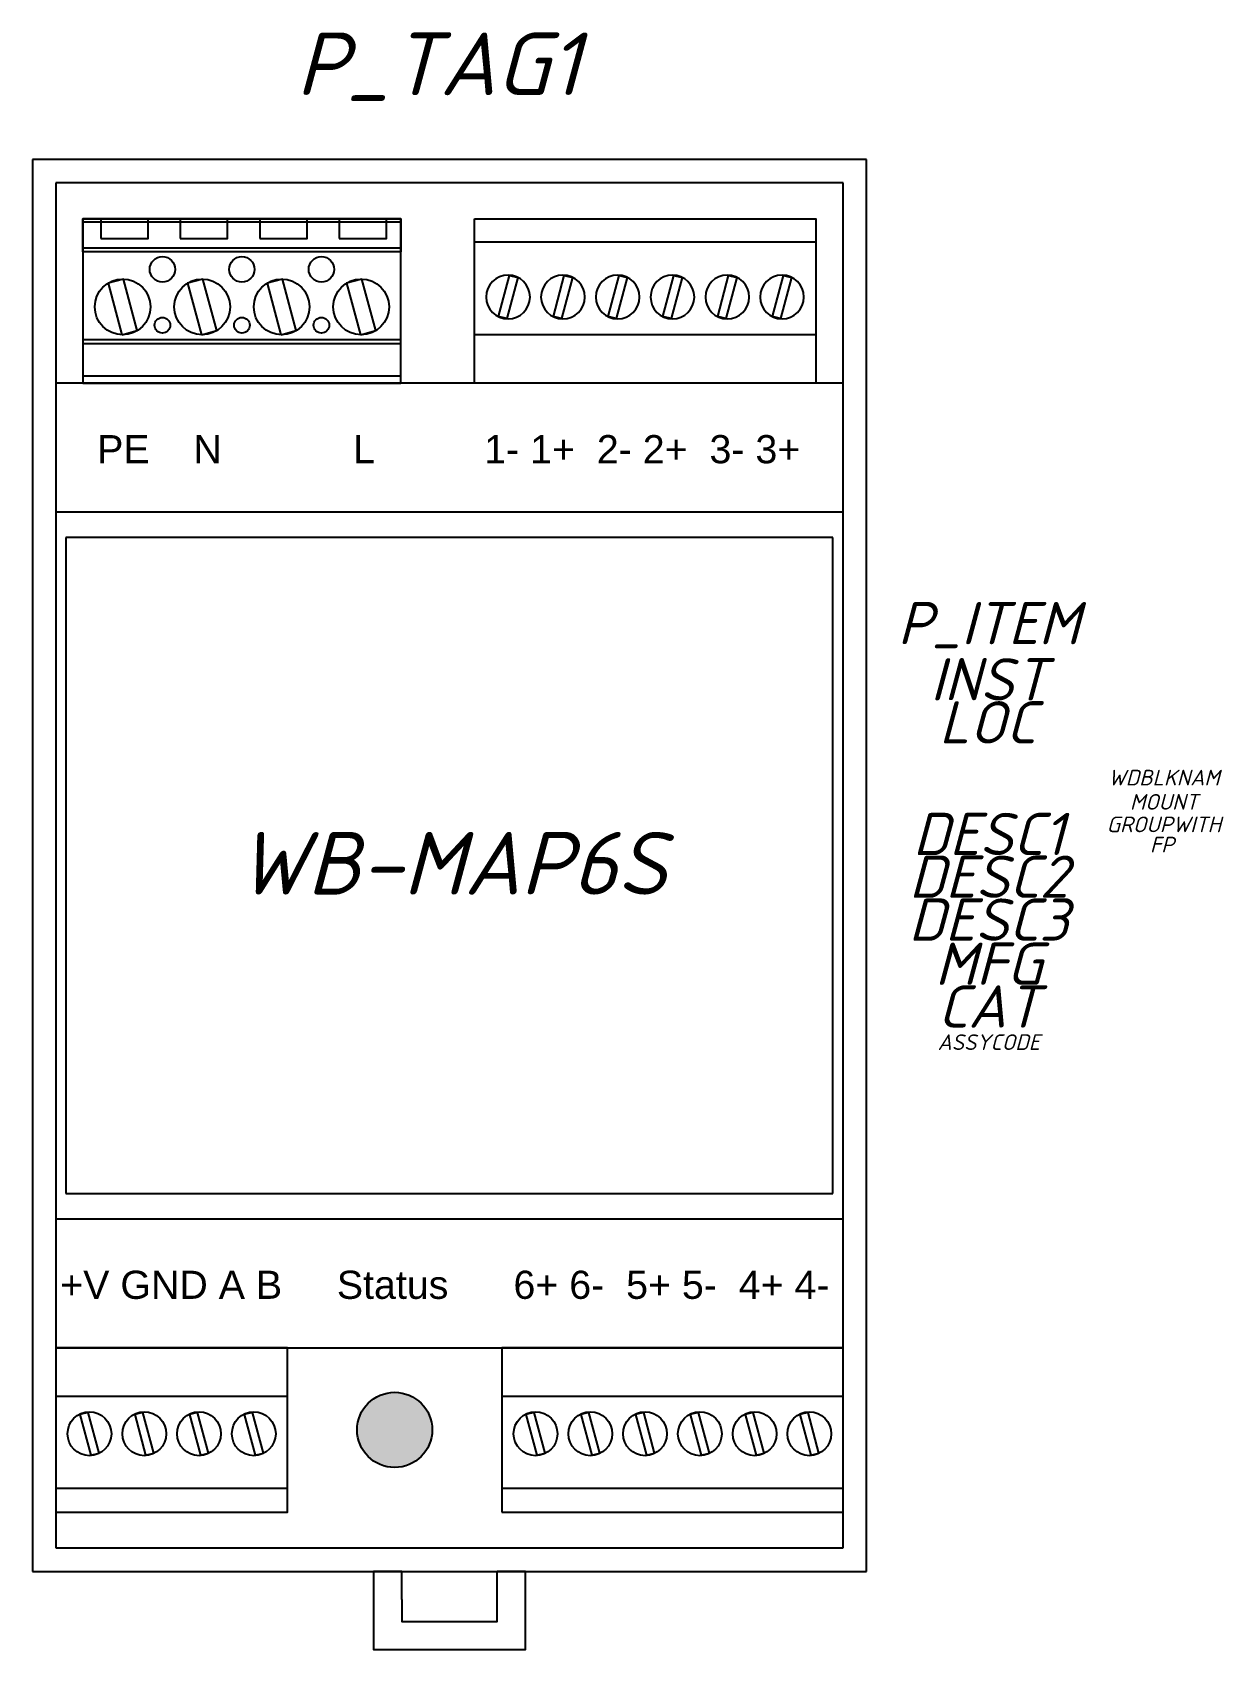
# Model space of a CAD drawing. Header units: millimetres. Extents: x 0 to 76, y -28 to 76.
import ezdxf
from ezdxf.enums import TextEntityAlignment as Align

# ---------------------------------------------------------------- set-up
doc = ezdxf.new("R2010")
doc.units = ezdxf.units.MM
doc.header["$LTSCALE"] = 6
doc.layers.add('Винты', color=8, linetype='Continuous')
doc.layers.add('Клеммники', color=125, linetype='Continuous')
doc.styles.add('WD_IEC', font='isocpeui.ttf', dxfattribs={"height": 2.5})
doc.styles.add('Подписи к клеммникам', font='arial.ttf', dxfattribs={"height": 1.8})

# ---------------------------------------------------------------- blocks, each defined once
blk = doc.blocks.new('*U0')
at = {"layer": 'Винты'}
blk.add_lwpolyline([(0.09, -1.37), (0.61, -1.24), (-0.09, 1.37), (-0.61, 1.24)], close=True, dxfattribs=at)
blk.add_circle((0, 0), 1.4, dxfattribs=at)
blk = doc.blocks.new('*U1')
at = {"layer": 'Клеммники', "color": 0, "linetype": 'ByBlock', "lineweight": -2, "transparency": 16777216}
for p in [(0, 0), (3.5, 0), (7, 0), (10.5, 0), (14, 0), (17.5, 0)]:
    blk.add_blockref('*U0', p, dxfattribs=at)
blk = doc.blocks.new('*U4')
at = {"layer": 'Винты'}
blk.add_lwpolyline([(-0.05, -1.78), (0.93, -1.51), (0.05, 1.78), (-0.93, 1.51)], close=True, dxfattribs=at)
blk.add_circle((0, 0), 1.78, dxfattribs=at)
blk = doc.blocks.new('*U5')
at = {"layer": 'Винты', "color": 0, "linetype": 'ByBlock', "lineweight": -2, "transparency": 16777216}
for p in [(0, 0), (5.08, 0), (10.16, 0), (15.24, 0)]:
    blk.add_blockref('*U4', p, dxfattribs=at)
blk = doc.blocks.new('*U6')
at = {"layer": 'Клеммники'}
blk.add_circle((0, 0), 0.81, dxfattribs=at)
blk = doc.blocks.new('*U7')
at = {"layer": 'Клеммники', "color": 0, "linetype": 'ByBlock', "lineweight": -2, "transparency": 16777216}
for p in [(0, 0), (5.08, 0), (10.16, 0)]:
    blk.add_blockref('*U6', p, dxfattribs=at)
blk = doc.blocks.new('*U8')
at = {"layer": 'Клеммники'}
blk.add_circle((0, 0), 0.5, dxfattribs=at)
blk = doc.blocks.new('*U9')
at = {"layer": 'Клеммники', "color": 0, "linetype": 'ByBlock', "lineweight": -2, "transparency": 16777216}
for p in [(0, 0), (5.08, 0), (10.16, 0)]:
    blk.add_blockref('*U8', p, dxfattribs=at)
blk = doc.blocks.new('*U10')
at = {"layer": 'Клеммники'}
blk.add_lwpolyline([(-1.51, -0.63), (1.51, -0.63), (1.51, 0.63), (-1.51, 0.63)], close=True, dxfattribs=at)
blk = doc.blocks.new('*U11')
at = {"layer": 'Клеммники', "color": 0, "linetype": 'ByBlock', "lineweight": -2, "transparency": 16777216}
for p in [(0, 0), (5.08, 0), (10.16, 0), (15.24, 0)]:
    blk.add_blockref('*U10', p, dxfattribs=at)
blk = doc.blocks.new('*U2')
at = {"layer": 'Винты'}
blk.add_lwpolyline([(0.09, -1.37), (0.61, -1.24), (-0.09, 1.37), (-0.61, 1.24)], close=True, dxfattribs=at)
blk.add_circle((0, 0), 1.4, dxfattribs=at)
blk = doc.blocks.new('*U3')
at = {"layer": 'Клеммники', "color": 0, "linetype": 'ByBlock', "lineweight": -2, "transparency": 16777216}
for p in [(0, 0), (3.5, 0), (7, 0), (10.5, 0)]:
    blk.add_blockref('*U2', p, dxfattribs=at)

msp = doc.modelspace()

# ---------------------------------------------------------------- hatches: boundary and pattern name
at = {"true_color": 0x136734}
h = msp.add_hatch(color=116, dxfattribs=at)
h.dxf.hatch_style = 1
h.paths.add_polyline_path([(25.55, -13.49, 1), (20.75, -13.49, 1)])

# ---------------------------------------------------------------- linework, layer by layer
for p, q in [((53.3, 67.67), (0, 67.67)), ((0, 67.67), (0, -22.53)), ((53.3, -22.53), (53.3, 67.67)), ((51.8, 66.17), (1.5, 66.17)), ((1.5, 66.17), (1.5, -21.03)), ((51.8, -21.03), (51.8, 66.17)), ((51.8, 53.38), (1.5, 53.38)), ((53.3, -8.24), (53.3, 53.38)), ((51.8, 45.14), (1.5, 45.14)), ((51.15, 43.52), (2.15, 43.52)), ((2.15, 43.52), (2.15, 1.62)), ((51.15, 1.62), (51.15, 43.52)), ((2.15, 1.62), (51.15, 1.62)), ((1.5, 0), (51.8, 0)), ((53.3, 0), (53.3, 0)), ((1.5, -8.24), (1.5, -8.24)), ((1.5, -8.24), (51.8, -8.24)), ((1.5, -21.03), (51.8, -21.03)), ((0, -22.53), (53.3, -22.53)), ((23.6, -24.33), (23.6, -22.53)), ((29.7, -24.33), (29.7, -22.53))]:
    msp.add_line(p, q)
for points in [[(3.23, 53.38), (23.55, 53.38), (23.55, 63.88), (3.23, 63.88)], [(3.23, 63.88), (23.55, 63.88), (23.55, 63.66), (3.23, 63.66)], [(3.23, 63.88), (23.55, 63.88), (23.55, 62), (3.23, 62)], [(3.23, 63.88), (23.55, 63.88), (23.55, 61.76), (3.23, 61.76)], [(28.25, 63.88), (50.05, 63.88), (50.05, 53.38), (28.25, 53.38)], [(28.25, 63.88), (50.05, 63.88), (50.05, 62.38), (28.25, 62.38)], [(3.23, 53.38), (23.55, 53.38), (23.55, 56.14), (3.23, 56.14)], [(3.23, 53.38), (23.55, 53.38), (23.55, 55.9), (3.23, 55.9)], [(28.25, 56.48), (50.05, 56.48), (50.05, 53.38), (28.25, 53.38)], [(3.23, 53.38), (23.55, 53.38), (23.55, 53.83), (3.23, 53.83)], [(1.5, -18.74), (16.3, -18.74), (16.3, -8.24), (1.5, -8.24)], [(1.5, -11.34), (16.3, -11.34), (16.3, -8.24), (1.5, -8.24)], [(30, -18.74), (51.8, -18.74), (51.8, -8.24), (30, -8.24)], [(30, -11.34), (51.8, -11.34), (51.8, -8.24), (30, -8.24)], [(1.5, -18.74), (16.3, -18.74), (16.3, -17.24), (1.5, -17.24)], [(30, -18.74), (51.8, -18.74), (51.8, -17.24), (30, -17.24)]]:
    msp.add_lwpolyline(points, close=True)
for points in [[(0, 45.14), (0, 45.14), (0, 0)], [(23.6, -22.53), (21.8, -22.53), (21.8, -27.53), (31.5, -27.53), (31.5, -22.53), (29.7, -22.53)], [(23.6, -24.33), (23.6, -25.73), (29.7, -25.73), (29.7, -24.33)]]:
    msp.add_lwpolyline(points)
msp.add_circle((23.15, -13.49), 2.4)

# ---------------------------------------------------------------- block references
for name, p in [('*U11', (5.88, 63.25)), ('*U7', (8.31, 60.65)), ('*U5', (5.77, 58.25)), ('*U9', (8.31, 57.08)), ('*U3', (3.65, -13.74)), ('*U1', (32.15, -13.74))]:
    msp.add_blockref(name, p)
at = {"xscale": -1, "rotation": 180}
msp.add_blockref('*U1', (30.4, 58.88), dxfattribs=at)

# ---------------------------------------------------------------- texts
at = {"style": 'Подписи к клеммникам'}
for s, p in [('PE    N            L          1- 1+  2- 2+  3- 3+', (4.14, 48.26)), ('+V GND A B     Status', (1.78, -5.12)), ('6+ 6-  5+ 5-  4+ 4-', (30.74, -5.12))]:
    msp.add_text(s, height=1.8, dxfattribs=at).set_placement(p)
at = {"insert": (13.08, 24.71), "char_height": 4, "attachment_point": 1, "style": 'WD_IEC'}
msp.add_mtext_dynamic_manual_height_columns('WB-MAP6S', width=36.4062, gutter_width=12.5, heights=[0], dxfattribs=at)
at = {"style": 'WD_IEC'}
for tag, height, p in [('P_TAG1', 4, (25.93, 71.78)), ('DESC1', 2.7, (61.1, 23.23)), ('DESC2', 2.7, (61.1, 20.5)), ('DESC3', 2.7, (61.1, 17.76))]:
    msp.add_attdef(tag, text='', height=height, dxfattribs=at).set_placement(p, align=Align.CENTER)
for tag, text, height, flags, p in [('P_ITEM', '', 2.7, 1, (61.1, 36.7)), ('INST', '', 2.7, 1, (61.1, 33.11)), ('LOC', '', 2.7, 1, (61.03, 30.36)), ('WDBLKNAM', 'AM', 1, 1, (72.3, 27.68)), ('MOUNT', '', 1, 1, (72.3, 26.13)), ('GROUPWITH', '', 1, 1, (72.3, 24.69)), ('FP', '', 1, 1, (72.18, 23.4)), ('MFG', '', 2.7, 1, (61.1, 14.94)), ('CAT', '', 2.7, 1, (61.1, 12.21)), ('ASSYCODE', '', 1, 9, (61.11, 10.78))]:
    msp.add_attdef(tag, text=text, height=height, dxfattribs=dict(at, flags=flags)).set_placement(p, align=Align.CENTER)

doc.saveas('drawing.dxf')
